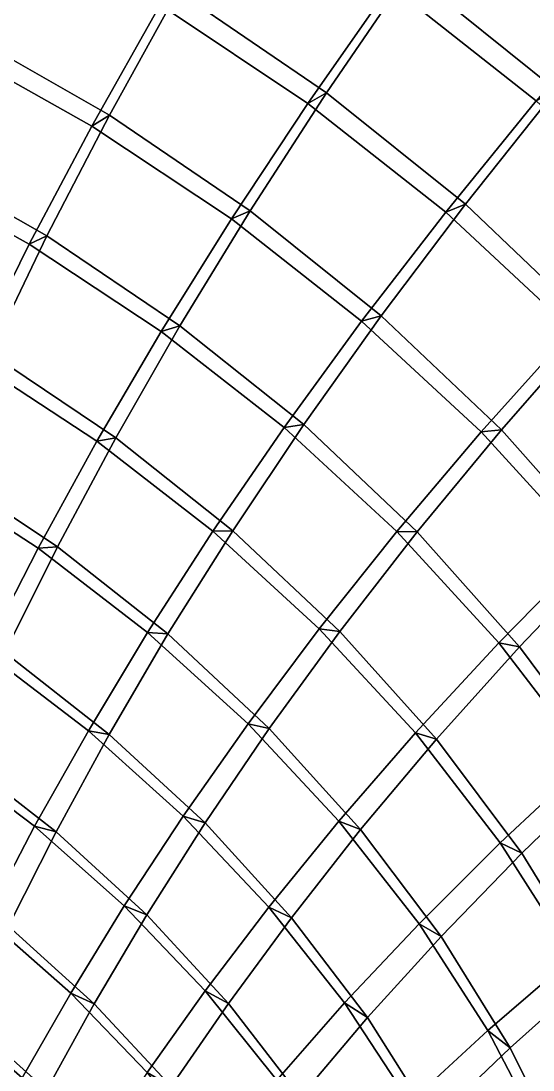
# Model space of a CAD drawing. Header units: metres. Extents: x -2184624 to 1125696, y -1900362 to 1900362.
# Drawn here: x 166681 to 378008, y 829668 to 1262434 of the extents above; entities that cross this region are included whole.
import ezdxf

# ---------------------------------------------------------------- set-up
doc = ezdxf.new("R2010")
doc.units = ezdxf.units.M

msp = doc.modelspace()

# ---------------------------------------------------------------- linework, layer by layer
for points in [[(326957.66, 1282731.5, 217369.72), (363630.8, 1333795.9, 193616.11), (427848.62, 1282122.1, 185681.22), (387589.3, 1233918.1, 207892.05)], [(231388.3, 1274677.2, 247982.6), (261964.55, 1327072.4, 226171.06), (326957.66, 1282731.5, 217369.72), (292834.3, 1232847.2, 237814.42)], [(319101.22, 1277095.5, 192301.62), (355578.8, 1326915.4, 168179.23), (419382.44, 1276426.6, 159831.25), (379341, 1229467.1, 182418.27)], [(224108.86, 1269137.2, 223638.31), (254598.61, 1320372.9, 201488.75), (319101.22, 1277095.5, 192301.62), (285086.7, 1228369, 213092.95)], [(141490.42, 1258766.9, 277407.88), (166164.23, 1312049.6, 257497.38), (231388.3, 1274677.2, 247982.6), (203200.6, 1223567.8, 266681.97)], [(134747.89, 1253364.1, 253730.86), (159429.11, 1305564.4, 233513.19), (224108.86, 1269137.2, 223638.31), (195936.4, 1219108.5, 242653.94)], [(319101.22, 1277095.5, 192301.62), (326957.66, 1282731.5, 217369.72), (292834.3, 1232847.2, 237814.42), (285086.7, 1228369, 213092.95)], [(285086.7, 1228369, 213092.95), (292834.3, 1232847.2, 237814.42), (326957.66, 1282731.5, 217369.72), (319101.22, 1277095.5, 192301.62)], [(292834.3, 1232847.2, 237814.42), (326957.66, 1282731.5, 217369.72), (387589.3, 1233918.1, 207892.05), (350083.53, 1186807.8, 226879.16)], [(319101.22, 1277095.5, 192301.62), (326957.66, 1282731.5, 217369.72), (387589.3, 1233918.1, 207892.05), (379341, 1229467.1, 182418.27)], [(379341, 1229467.1, 182418.27), (387589.3, 1233918.1, 207892.05), (326957.66, 1282731.5, 217369.72), (319101.22, 1277095.5, 192301.62)], [(285086.7, 1228369, 213092.95), (319101.22, 1277095.5, 192301.62), (379341, 1229467.1, 182418.27), (341957.78, 1183516, 201764.22)], [(224108.86, 1269137.2, 223638.31), (231388.3, 1274677.2, 247982.6), (203200.6, 1223567.8, 266681.97), (195936.4, 1219108.5, 242653.94)], [(195936.4, 1219108.5, 242653.94), (203200.6, 1223567.8, 266681.97), (231388.3, 1274677.2, 247982.6), (224108.86, 1269137.2, 223638.31)], [(203200.6, 1223567.8, 266681.97), (231388.3, 1274677.2, 247982.6), (292834.3, 1232847.2, 237814.42), (261286.44, 1184163.1, 255231.88)], [(224108.86, 1269137.2, 223638.31), (231388.3, 1274677.2, 247982.6), (292834.3, 1232847.2, 237814.42), (285086.7, 1228369, 213092.95)], [(285086.7, 1228369, 213092.95), (292834.3, 1232847.2, 237814.42), (231388.3, 1274677.2, 247982.6), (224108.86, 1269137.2, 223638.31)], [(195936.4, 1219108.5, 242653.94), (224108.86, 1269137.2, 223638.31), (285086.7, 1228369, 213092.95), (253569.25, 1180765.1, 230838.97)], [(119019.78, 1206877.8, 294373.78), (141490.42, 1258766.9, 277407.88), (203200.6, 1223567.8, 266681.97), (177390.47, 1173772.2, 282519.03)], [(134747.89, 1253364.1, 253730.86), (141490.42, 1258766.9, 277407.88), (203200.6, 1223567.8, 266681.97), (195936.4, 1219108.5, 242653.94)], [(195936.4, 1219108.5, 242653.94), (203200.6, 1223567.8, 266681.97), (141490.42, 1258766.9, 277407.88), (134747.89, 1253364.1, 253730.86)], [(112210.95, 1202485.8, 270982.97), (134747.89, 1253364.1, 253730.86), (195936.4, 1219108.5, 242653.94), (170076.6, 1170323.2, 258789.3)], [(379341, 1229467.1, 182418.27), (387589.3, 1233918.1, 207892.05), (350083.53, 1186807.8, 226879.16), (341957.78, 1183516, 201764.22)], [(341957.78, 1183516, 201764.22), (350083.53, 1186807.8, 226879.16), (387589.3, 1233918.1, 207892.05), (379341, 1229467.1, 182418.27)], [(350083.53, 1186807.8, 226879.16), (387589.3, 1233918.1, 207892.05), (443408.5, 1180917.6, 197606.88), (402707.66, 1136844.1, 215033.9)], [(285086.7, 1228369, 213092.95), (292834.3, 1232847.2, 237814.42), (261286.44, 1184163.1, 255231.88), (253569.25, 1180765.1, 230838.97)], [(253569.25, 1180765.1, 230838.97), (261286.44, 1184163.1, 255231.88), (292834.3, 1232847.2, 237814.42), (285086.7, 1228369, 213092.95)], [(261286.44, 1184163.1, 255231.88), (292834.3, 1232847.2, 237814.42), (350083.53, 1186807.8, 226879.16), (315351.38, 1140798.5, 242936.23)], [(285086.7, 1228369, 213092.95), (292834.3, 1232847.2, 237814.42), (350083.53, 1186807.8, 226879.16), (341957.78, 1183516, 201764.22)], [(341957.78, 1183516, 201764.22), (350083.53, 1186807.8, 226879.16), (292834.3, 1232847.2, 237814.42), (285086.7, 1228369, 213092.95)], [(341957.78, 1183516, 201764.22), (379341, 1229467.1, 182418.27), (434884.88, 1177782.6, 171708.16), (394310.03, 1134875.6, 189511.22)], [(253569.25, 1180765.1, 230838.97), (285086.7, 1228369, 213092.95), (341957.78, 1183516, 201764.22), (307262.44, 1138590, 218166.36)], [(195936.4, 1219108.5, 242653.94), (203200.6, 1223567.8, 266681.97), (177390.47, 1173772.2, 282519.03), (170076.6, 1170323.2, 258789.3)], [(170076.6, 1170323.2, 258789.3), (177390.47, 1173772.2, 282519.03), (203200.6, 1223567.8, 266681.97), (195936.4, 1219108.5, 242653.94)], [(177390.47, 1173772.2, 282519.03), (203200.6, 1223567.8, 266681.97), (261286.44, 1184163.1, 255231.88), (232297.69, 1136700, 269878.94)], [(195936.4, 1219108.5, 242653.94), (203200.6, 1223567.8, 266681.97), (261286.44, 1184163.1, 255231.88), (253569.25, 1180765.1, 230838.97)], [(253569.25, 1180765.1, 230838.97), (261286.44, 1184163.1, 255231.88), (203200.6, 1223567.8, 266681.97), (195936.4, 1219108.5, 242653.94)], [(170076.6, 1170323.2, 258789.3), (195936.4, 1219108.5, 242653.94), (253569.25, 1180765.1, 230838.97), (224540, 1134313.2, 245799.97)], [(98716.74, 1156412.2, 308619.44), (119019.78, 1206877.8, 294373.78), (177390.47, 1173772.2, 282519.03), (153916.67, 1125316.2, 295722.5)], [(112210.95, 1202485.8, 270982.97), (119019.78, 1206877.8, 294373.78), (177390.47, 1173772.2, 282519.03), (170076.6, 1170323.2, 258789.3)], [(170076.6, 1170323.2, 258789.3), (177390.47, 1173772.2, 282519.03), (119019.78, 1206877.8, 294373.78), (112210.95, 1202485.8, 270982.97)], [(91787.46, 1152967.5, 285497.5), (112210.95, 1202485.8, 270982.97), (170076.6, 1170323.2, 258789.3), (146493.89, 1122815.2, 272276.3)], [(341957.78, 1183516, 201764.22), (350083.53, 1186807.8, 226879.16), (315351.38, 1140798.5, 242936.23), (307262.44, 1138590, 218166.36)], [(307262.44, 1138590, 218166.36), (315351.38, 1140798.5, 242936.23), (350083.53, 1186807.8, 226879.16), (341957.78, 1183516, 201764.22)], [(315351.38, 1140798.5, 242936.23), (350083.53, 1186807.8, 226879.16), (402707.66, 1136844.1, 215033.9), (364991.94, 1093756.8, 229643.58)], [(341957.78, 1183516, 201764.22), (350083.53, 1186807.8, 226879.16), (402707.66, 1136844.1, 215033.9), (394310.03, 1134875.6, 189511.22)], [(394310.03, 1134875.6, 189511.22), (402707.66, 1136844.1, 215033.9), (350083.53, 1186807.8, 226879.16), (341957.78, 1183516, 201764.22)], [(253569.25, 1180765.1, 230838.97), (261286.44, 1184163.1, 255231.88), (232297.69, 1136700, 269878.94), (224540, 1134313.2, 245799.97)], [(224540, 1134313.2, 245799.97), (232297.69, 1136700, 269878.94), (261286.44, 1184163.1, 255231.88), (253569.25, 1180765.1, 230838.97)], [(232297.69, 1136700, 269878.94), (261286.44, 1184163.1, 255231.88), (315351.38, 1140798.5, 242936.23), (283367.7, 1095903.8, 256326.55)], [(253569.25, 1180765.1, 230838.97), (261286.44, 1184163.1, 255231.88), (315351.38, 1140798.5, 242936.23), (307262.44, 1138590, 218166.36)], [(307262.44, 1138590, 218166.36), (315351.38, 1140798.5, 242936.23), (261286.44, 1184163.1, 255231.88), (253569.25, 1180765.1, 230838.97)], [(307262.44, 1138590, 218166.36), (341957.78, 1183516, 201764.22), (394310.03, 1134875.6, 189511.22), (356626.94, 1092878.5, 204488.02)], [(224540, 1134313.2, 245799.97), (253569.25, 1180765.1, 230838.97), (307262.44, 1138590, 218166.36), (275238.56, 1094709.8, 231890.86)], [(170076.6, 1170323.2, 258789.3), (177390.47, 1173772.2, 282519.03), (153916.67, 1125316.2, 295722.5), (146493.89, 1122815.2, 272276.3)], [(146493.89, 1122815.2, 272276.3), (153916.67, 1125316.2, 295722.5), (177390.47, 1173772.2, 282519.03), (170076.6, 1170323.2, 258789.3)], [(153916.67, 1125316.2, 295722.5), (177390.47, 1173772.2, 282519.03), (232297.69, 1136700, 269878.94), (205817.25, 1090481.1, 281988.22)], [(170076.6, 1170323.2, 258789.3), (177390.47, 1173772.2, 282519.03), (232297.69, 1136700, 269878.94), (224540, 1134313.2, 245799.97)], [(224540, 1134313.2, 245799.97), (232297.69, 1136700, 269878.94), (177390.47, 1173772.2, 282519.03), (170076.6, 1170323.2, 258789.3)], [(146493.89, 1122815.2, 272276.3), (170076.6, 1170323.2, 258789.3), (224540, 1134313.2, 245799.97), (197954.75, 1089043.6, 258211.4)], [(307262.44, 1138590, 218166.36), (315351.38, 1140798.5, 242936.23), (283367.7, 1095903.8, 256326.55), (275238.56, 1094709.8, 231890.86)], [(275238.56, 1094709.8, 231890.86), (283367.7, 1095903.8, 256326.55), (315351.38, 1140798.5, 242936.23), (307262.44, 1138590, 218166.36)], [(275238.56, 1094709.8, 231890.86), (307262.44, 1138590, 218166.36), (356626.94, 1092878.5, 204488.02), (321805.28, 1051805.8, 216910.83)], [(283367.7, 1095903.8, 256326.55), (315351.38, 1140798.5, 242936.23), (364991.94, 1093756.8, 229643.58), (330221.03, 1051663.2, 241706.02)], [(307262.44, 1138590, 218166.36), (315351.38, 1140798.5, 242936.23), (364991.94, 1093756.8, 229643.58), (356626.94, 1092878.5, 204488.02)], [(356626.94, 1092878.5, 204488.02), (364991.94, 1093756.8, 229643.58), (315351.38, 1140798.5, 242936.23), (307262.44, 1138590, 218166.36)], [(224540, 1134313.2, 245799.97), (232297.69, 1136700, 269878.94), (205817.25, 1090481.1, 281988.22), (197954.75, 1089043.6, 258211.4)], [(197954.75, 1089043.6, 258211.4), (205817.25, 1090481.1, 281988.22), (232297.69, 1136700, 269878.94), (224540, 1134313.2, 245799.97)], [(197954.75, 1089043.6, 258211.4), (224540, 1134313.2, 245799.97), (275238.56, 1094709.8, 231890.86), (245829.44, 1051902.9, 243176.9)], [(205817.25, 1090481.1, 281988.22), (232297.69, 1136700, 269878.94), (283367.7, 1095903.8, 256326.55), (254068.22, 1052144.9, 267286.9)], [(224540, 1134313.2, 245799.97), (232297.69, 1136700, 269878.94), (283367.7, 1095903.8, 256326.55), (275238.56, 1094709.8, 231890.86)], [(275238.56, 1094709.8, 231890.86), (283367.7, 1095903.8, 256326.55), (232297.69, 1136700, 269878.94), (224540, 1134313.2, 245799.97)], [(394310.03, 1134875.6, 189511.22), (402707.66, 1136844.1, 215033.9), (364991.94, 1093756.8, 229643.58), (356626.94, 1092878.5, 204488.02)], [(356626.94, 1092878.5, 204488.02), (364991.94, 1093756.8, 229643.58), (402707.66, 1136844.1, 215033.9), (394310.03, 1134875.6, 189511.22)], [(356626.94, 1092878.5, 204488.02), (394310.03, 1134875.6, 189511.22), (441719.28, 1082789.8, 176156.6), (401263.44, 1043973.4, 189620.78)], [(364991.94, 1093756.8, 229643.58), (402707.66, 1136844.1, 215033.9), (450263.6, 1083284.2, 202097.31), (409792.3, 1043364.9, 215165)], [(132709.52, 1078223.5, 306501.56), (153916.67, 1125316.2, 295722.5), (205817.25, 1090481.1, 281988.22), (181765.08, 1045529.5, 291770.75)], [(146493.89, 1122815.2, 272276.3), (153916.67, 1125316.2, 295722.5), (205817.25, 1090481.1, 281988.22), (197954.75, 1089043.6, 258211.4)], [(197954.75, 1089043.6, 258211.4), (205817.25, 1090481.1, 281988.22), (153916.67, 1125316.2, 295722.5), (146493.89, 1122815.2, 272276.3)], [(125123.47, 1076614.2, 283327.06), (146493.89, 1122815.2, 272276.3), (197954.75, 1089043.6, 258211.4), (173739.2, 1044985.4, 268286.8)], [(275238.56, 1094709.8, 231890.86), (283367.7, 1095903.8, 256326.55), (254068.22, 1052144.9, 267286.9), (245829.44, 1051902.9, 243176.9)], [(245829.44, 1051902.9, 243176.9), (254068.22, 1052144.9, 267286.9), (283367.7, 1095903.8, 256326.55), (275238.56, 1094709.8, 231890.86)], [(254068.22, 1052144.9, 267286.9), (283367.7, 1095903.8, 256326.55), (330221.03, 1051663.2, 241706.02), (298315.94, 1010583.2, 251460.38)], [(275238.56, 1094709.8, 231890.86), (283367.7, 1095903.8, 256326.55), (330221.03, 1051663.2, 241706.02), (321805.28, 1051805.8, 216910.83)], [(321805.28, 1051805.8, 216910.83), (330221.03, 1051663.2, 241706.02), (283367.7, 1095903.8, 256326.55), (275238.56, 1094709.8, 231890.86)], [(245829.44, 1051902.9, 243176.9), (275238.56, 1094709.8, 231890.86), (321805.28, 1051805.8, 216910.83), (289775, 1011682.44, 227020.62)], [(356626.94, 1092878.5, 204488.02), (364991.94, 1093756.8, 229643.58), (330221.03, 1051663.2, 241706.02), (321805.28, 1051805.8, 216910.83)], [(321805.28, 1051805.8, 216910.83), (330221.03, 1051663.2, 241706.02), (364991.94, 1093756.8, 229643.58), (356626.94, 1092878.5, 204488.02)], [(321805.28, 1051805.8, 216910.83), (356626.94, 1092878.5, 204488.02), (401263.44, 1043973.4, 189620.78), (363870.06, 1005941.44, 200674.4)], [(330221.03, 1051663.2, 241706.02), (364991.94, 1093756.8, 229643.58), (409792.3, 1043364.9, 215165), (372473.3, 1004301.94, 225824.34)], [(356626.94, 1092878.5, 204488.02), (364991.94, 1093756.8, 229643.58), (409792.3, 1043364.9, 215165), (401263.44, 1043973.4, 189620.78)], [(401263.44, 1043973.4, 189620.78), (409792.3, 1043364.9, 215165), (364991.94, 1093756.8, 229643.58), (356626.94, 1092878.5, 204488.02)], [(197954.75, 1089043.6, 258211.4), (205817.25, 1090481.1, 281988.22), (181765.08, 1045529.5, 291770.75), (173739.2, 1044985.4, 268286.8)], [(173739.2, 1044985.4, 268286.8), (181765.08, 1045529.5, 291770.75), (205817.25, 1090481.1, 281988.22), (197954.75, 1089043.6, 258211.4)], [(173739.2, 1044985.4, 268286.8), (197954.75, 1089043.6, 258211.4), (245829.44, 1051902.9, 243176.9), (218948.78, 1010199.06, 252238.44)], [(181765.08, 1045529.5, 291770.75), (205817.25, 1090481.1, 281988.22), (254068.22, 1052144.9, 267286.9), (227359.88, 1009545.8, 276029.25)], [(197954.75, 1089043.6, 258211.4), (205817.25, 1090481.1, 281988.22), (254068.22, 1052144.9, 267286.9), (245829.44, 1051902.9, 243176.9)], [(245829.44, 1051902.9, 243176.9), (254068.22, 1052144.9, 267286.9), (205817.25, 1090481.1, 281988.22), (197954.75, 1089043.6, 258211.4)], [(113677.65, 1032513.3, 315047.88), (132709.52, 1078223.5, 306501.56), (181765.08, 1045529.5, 291770.75), (160038.44, 1001867.56, 299418.53)], [(125123.47, 1076614.2, 283327.06), (132709.52, 1078223.5, 306501.56), (181765.08, 1045529.5, 291770.75), (173739.2, 1044985.4, 268286.8)], [(173739.2, 1044985.4, 268286.8), (181765.08, 1045529.5, 291770.75), (132709.52, 1078223.5, 306501.56), (125123.47, 1076614.2, 283327.06)], [(105878.32, 1031745.8, 292135.75), (125123.47, 1076614.2, 283327.06), (173739.2, 1044985.4, 268286.8), (151795.66, 1002166.06, 276220.47)], [(245829.44, 1051902.9, 243176.9), (254068.22, 1052144.9, 267286.9), (227359.88, 1009545.8, 276029.25), (218948.78, 1010199.06, 252238.44)], [(218948.78, 1010199.06, 252238.44), (227359.88, 1009545.8, 276029.25), (254068.22, 1052144.9, 267286.9), (245829.44, 1051902.9, 243176.9)], [(218948.78, 1010199.06, 252238.44), (245829.44, 1051902.9, 243176.9), (289775, 1011682.44, 227020.62), (260432.86, 972541, 235031.45)], [(227359.88, 1009545.8, 276029.25), (254068.22, 1052144.9, 267286.9), (298315.94, 1010583.2, 251460.38), (269165.6, 970543.75, 259119.3)], [(245829.44, 1051902.9, 243176.9), (254068.22, 1052144.9, 267286.9), (298315.94, 1010583.2, 251460.38), (289775, 1011682.44, 227020.62)], [(289775, 1011682.44, 227020.62), (298315.94, 1010583.2, 251460.38), (254068.22, 1052144.9, 267286.9), (245829.44, 1051902.9, 243176.9)], [(321805.28, 1051805.8, 216910.83), (330221.03, 1051663.2, 241706.02), (298315.94, 1010583.2, 251460.38), (289775, 1011682.44, 227020.62)], [(289775, 1011682.44, 227020.62), (321805.28, 1051805.8, 216910.83), (363870.06, 1005941.44, 200674.4), (329448.47, 968719.75, 209559.19)], [(289775, 1011682.44, 227020.62), (298315.94, 1010583.2, 251460.38), (330221.03, 1051663.2, 241706.02), (321805.28, 1051805.8, 216910.83)], [(298315.94, 1010583.2, 251460.38), (330221.03, 1051663.2, 241706.02), (372473.3, 1004301.94, 225824.34), (338205.53, 966116.4, 234316.1)], [(321805.28, 1051805.8, 216910.83), (330221.03, 1051663.2, 241706.02), (372473.3, 1004301.94, 225824.34), (363870.06, 1005941.44, 200674.4)], [(363870.06, 1005941.44, 200674.4), (372473.3, 1004301.94, 225824.34), (330221.03, 1051663.2, 241706.02), (321805.28, 1051805.8, 216910.83)], [(173739.2, 1044985.4, 268286.8), (181765.08, 1045529.5, 291770.75), (160038.44, 1001867.56, 299418.53), (151795.66, 1002166.06, 276220.47)], [(151795.66, 1002166.06, 276220.47), (160038.44, 1001867.56, 299418.53), (181765.08, 1045529.5, 291770.75), (173739.2, 1044985.4, 268286.8)], [(151795.66, 1002166.06, 276220.47), (173739.2, 1044985.4, 268286.8), (218948.78, 1010199.06, 252238.44), (194485.67, 969629.75, 259269.11)], [(160038.44, 1001867.56, 299418.53), (181765.08, 1045529.5, 291770.75), (227359.88, 1009545.8, 276029.25), (203125.8, 968133.25, 282745.25)], [(173739.2, 1044985.4, 268286.8), (181765.08, 1045529.5, 291770.75), (227359.88, 1009545.8, 276029.25), (218948.78, 1010199.06, 252238.44)], [(218948.78, 1010199.06, 252238.44), (227359.88, 1009545.8, 276029.25), (181765.08, 1045529.5, 291770.75), (173739.2, 1044985.4, 268286.8)], [(401263.44, 1043973.4, 189620.78), (409792.3, 1043364.9, 215165), (372473.3, 1004301.94, 225824.34), (363870.06, 1005941.44, 200674.4)], [(363870.06, 1005941.44, 200674.4), (401263.44, 1043973.4, 189620.78), (440764.88, 992273.9, 173337), (401057.66, 957516.4, 182955.89)], [(363870.06, 1005941.44, 200674.4), (372473.3, 1004301.94, 225824.34), (409792.3, 1043364.9, 215165), (401263.44, 1043973.4, 189620.78)], [(372473.3, 1004301.94, 225824.34), (409792.3, 1043364.9, 215165), (449326.38, 990002.5, 199263.16), (409733.28, 954199, 208444.02)], [(218948.78, 1010199.06, 252238.44), (227359.88, 1009545.8, 276029.25), (203125.8, 968133.25, 282745.25), (194485.67, 969629.75, 259269.11)], [(194485.67, 969629.75, 259269.11), (218948.78, 1010199.06, 252238.44), (260432.86, 972541, 235031.45), (233652.69, 934417.3, 241135.7)], [(194485.67, 969629.75, 259269.11), (203125.8, 968133.25, 282745.25), (227359.88, 1009545.8, 276029.25), (218948.78, 1010199.06, 252238.44)], [(203125.8, 968133.25, 282745.25), (227359.88, 1009545.8, 276029.25), (269165.6, 970543.75, 259119.3), (242636.88, 931576.44, 264873.75)], [(218948.78, 1010199.06, 252238.44), (227359.88, 1009545.8, 276029.25), (269165.6, 970543.75, 259119.3), (260432.86, 972541, 235031.45)], [(260432.86, 972541, 235031.45), (269165.6, 970543.75, 259119.3), (227359.88, 1009545.8, 276029.25), (218948.78, 1010199.06, 252238.44)], [(289775, 1011682.44, 227020.62), (298315.94, 1010583.2, 251460.38), (269165.6, 970543.75, 259119.3), (260432.86, 972541, 235031.45)], [(260432.86, 972541, 235031.45), (289775, 1011682.44, 227020.62), (329448.47, 968719.75, 209559.19), (297875.88, 932344.3, 216487.98)], [(260432.86, 972541, 235031.45), (269165.6, 970543.75, 259119.3), (298315.94, 1010583.2, 251460.38), (289775, 1011682.44, 227020.62)], [(269165.6, 970543.75, 259119.3), (298315.94, 1010583.2, 251460.38), (338205.53, 966116.4, 234316.1), (306857, 928839.3, 240852.36)], [(289775, 1011682.44, 227020.62), (298315.94, 1010583.2, 251460.38), (338205.53, 966116.4, 234316.1), (329448.47, 968719.75, 209559.19)], [(329448.47, 968719.75, 209559.19), (338205.53, 966116.4, 234316.1), (298315.94, 1010583.2, 251460.38), (289775, 1011682.44, 227020.62)], [(363870.06, 1005941.44, 200674.4), (372473.3, 1004301.94, 225824.34), (338205.53, 966116.4, 234316.1), (329448.47, 968719.75, 209559.19)], [(329448.47, 968719.75, 209559.19), (363870.06, 1005941.44, 200674.4), (401057.66, 957516.4, 182955.89), (364507.72, 923411, 190573.27)], [(329448.47, 968719.75, 209559.19), (338205.53, 966116.4, 234316.1), (372473.3, 1004301.94, 225824.34), (363870.06, 1005941.44, 200674.4)], [(338205.53, 966116.4, 234316.1), (372473.3, 1004301.94, 225824.34), (409733.28, 954199, 208444.02), (373381.78, 919119.9, 215620.86)], [(363870.06, 1005941.44, 200674.4), (372473.3, 1004301.94, 225824.34), (409733.28, 954199, 208444.02), (401057.66, 957516.4, 182955.89)], [(401057.66, 957516.4, 182955.89), (409733.28, 954199, 208444.02), (372473.3, 1004301.94, 225824.34), (363870.06, 1005941.44, 200674.4)], [(132008.03, 960610.8, 282189.97), (151795.66, 1002166.06, 276220.47), (194485.67, 969629.75, 259269.11), (172311.64, 930223.9, 264445.25)], [(140516.78, 959515.8, 305107.03), (160038.44, 1001867.56, 299418.53), (203125.8, 968133.25, 282745.25), (181232.36, 927931.75, 287609.56)], [(151795.66, 1002166.06, 276220.47), (160038.44, 1001867.56, 299418.53), (203125.8, 968133.25, 282745.25), (194485.67, 969629.75, 259269.11)], [(194485.67, 969629.75, 259269.11), (203125.8, 968133.25, 282745.25), (160038.44, 1001867.56, 299418.53), (151795.66, 1002166.06, 276220.47)], [(194485.67, 969629.75, 259269.11), (203125.8, 968133.25, 282745.25), (181232.36, 927931.75, 287609.56), (172311.64, 930223.9, 264445.25)], [(172311.64, 930223.9, 264445.25), (194485.67, 969629.75, 259269.11), (233652.69, 934417.3, 241135.7), (209291.06, 897346.5, 245506.97)], [(172311.64, 930223.9, 264445.25), (181232.36, 927931.75, 287609.56), (203125.8, 968133.25, 282745.25), (194485.67, 969629.75, 259269.11)], [(194485.67, 969629.75, 259269.11), (203125.8, 968133.25, 282745.25), (242636.88, 931576.44, 264873.75), (233652.69, 934417.3, 241135.7)], [(233652.69, 934417.3, 241135.7), (242636.88, 931576.44, 264873.75), (203125.8, 968133.25, 282745.25), (194485.67, 969629.75, 259269.11)], [(260432.86, 972541, 235031.45), (269165.6, 970543.75, 259119.3), (242636.88, 931576.44, 264873.75), (233652.69, 934417.3, 241135.7)], [(233652.69, 934417.3, 241135.7), (260432.86, 972541, 235031.45), (297875.88, 932344.3, 216487.98), (269007.22, 896857.56, 221649.64)], [(233652.69, 934417.3, 241135.7), (242636.88, 931576.44, 264873.75), (269165.6, 970543.75, 259119.3), (260432.86, 972541, 235031.45)], [(242636.88, 931576.44, 264873.75), (269165.6, 970543.75, 259119.3), (306857, 928839.3, 240852.36), (278274.47, 892509.3, 245621.27)], [(260432.86, 972541, 235031.45), (269165.6, 970543.75, 259119.3), (306857, 928839.3, 240852.36), (297875.88, 932344.3, 216487.98)], [(297875.88, 932344.3, 216487.98), (306857, 928839.3, 240852.36), (269165.6, 970543.75, 259119.3), (260432.86, 972541, 235031.45)], [(181232.36, 927931.75, 287609.56), (203125.8, 968133.25, 282745.25), (242636.88, 931576.44, 264873.75), (218580.22, 893712.5, 268896.03)], [(329448.47, 968719.75, 209559.19), (338205.53, 966116.4, 234316.1), (306857, 928839.3, 240852.36), (297875.88, 932344.3, 216487.98)], [(297875.88, 932344.3, 216487.98), (329448.47, 968719.75, 209559.19), (364507.72, 923411, 190573.27), (330967.75, 890000.8, 196398.16)], [(297875.88, 932344.3, 216487.98), (306857, 928839.3, 240852.36), (338205.53, 966116.4, 234316.1), (329448.47, 968719.75, 209559.19)], [(306857, 928839.3, 240852.36), (338205.53, 966116.4, 234316.1), (373381.78, 919119.9, 215620.86), (340113.62, 884804.2, 221002.94)], [(329448.47, 968719.75, 209559.19), (338205.53, 966116.4, 234316.1), (373381.78, 919119.9, 215620.86), (364507.72, 923411, 190573.27)], [(364507.72, 923411, 190573.27), (373381.78, 919119.9, 215620.86), (338205.53, 966116.4, 234316.1), (329448.47, 968719.75, 209559.19)], [(114247.34, 920340.1, 286358.6), (132008.03, 960610.8, 282189.97), (172311.64, 930223.9, 264445.25), (152285.5, 892007.8, 267928.22)], [(123067.17, 918490.9, 308997.53), (140516.78, 959515.8, 305107.03), (181232.36, 927931.75, 287609.56), (161533.66, 888964.3, 290781.84)], [(132008.03, 960610.8, 282189.97), (140516.78, 959515.8, 305107.03), (181232.36, 927931.75, 287609.56), (172311.64, 930223.9, 264445.25)], [(172311.64, 930223.9, 264445.25), (181232.36, 927931.75, 287609.56), (140516.78, 959515.8, 305107.03), (132008.03, 960610.8, 282189.97)], [(401057.66, 957516.4, 182955.89), (409733.28, 954199, 208444.02), (373381.78, 919119.9, 215620.86), (364507.72, 923411, 190573.27)], [(364507.72, 923411, 190573.27), (401057.66, 957516.4, 182955.89), (432990.7, 907003.75, 163481.31), (394616.6, 876226.06, 169802.36)], [(364507.72, 923411, 190573.27), (373381.78, 919119.9, 215620.86), (409733.28, 954199, 208444.02), (401057.66, 957516.4, 182955.89)], [(373381.78, 919119.9, 215620.86), (409733.28, 954199, 208444.02), (441605.8, 901802.4, 189272.69), (403494.28, 870038.94, 195093.52)], [(233652.69, 934417.3, 241135.7), (242636.88, 931576.44, 264873.75), (218580.22, 893712.5, 268896.03), (209291.06, 897346.5, 245506.97)], [(209291.06, 897346.5, 245506.97), (233652.69, 934417.3, 241135.7), (269007.22, 896857.56, 221649.64), (242681.73, 862300.44, 225214.53)], [(209291.06, 897346.5, 245506.97), (218580.22, 893712.5, 268896.03), (242636.88, 931576.44, 264873.75), (233652.69, 934417.3, 241135.7)], [(218580.22, 893712.5, 268896.03), (242636.88, 931576.44, 264873.75), (278274.47, 892509.3, 245621.27), (252290.02, 857163.56, 248792.5)], [(233652.69, 934417.3, 241135.7), (242636.88, 931576.44, 264873.75), (278274.47, 892509.3, 245621.27), (269007.22, 896857.56, 221649.64)], [(269007.22, 896857.56, 221649.64), (278274.47, 892509.3, 245621.27), (242636.88, 931576.44, 264873.75), (233652.69, 934417.3, 241135.7)], [(297875.88, 932344.3, 216487.98), (306857, 928839.3, 240852.36), (278274.47, 892509.3, 245621.27), (269007.22, 896857.56, 221649.64)], [(269007.22, 896857.56, 221649.64), (297875.88, 932344.3, 216487.98), (330967.75, 890000.8, 196398.16), (300269.66, 857334.2, 200614.23)], [(269007.22, 896857.56, 221649.64), (278274.47, 892509.3, 245621.27), (306857, 928839.3, 240852.36), (297875.88, 932344.3, 216487.98)], [(297875.88, 932344.3, 216487.98), (306857, 928839.3, 240852.36), (340113.62, 884804.2, 221002.94), (330967.75, 890000.8, 196398.16)], [(330967.75, 890000.8, 196398.16), (340113.62, 884804.2, 221002.94), (306857, 928839.3, 240852.36), (297875.88, 932344.3, 216487.98)], [(172311.64, 930223.9, 264445.25), (181232.36, 927931.75, 287609.56), (161533.66, 888964.3, 290781.84), (152285.5, 892007.8, 267928.22)], [(152285.5, 892007.8, 267928.22), (172311.64, 930223.9, 264445.25), (209291.06, 897346.5, 245506.97), (187193.25, 861360.3, 248304.06)], [(152285.5, 892007.8, 267928.22), (161533.66, 888964.3, 290781.84), (181232.36, 927931.75, 287609.56), (172311.64, 930223.9, 264445.25)], [(161533.66, 888964.3, 290781.84), (181232.36, 927931.75, 287609.56), (218580.22, 893712.5, 268896.03), (196835.47, 856980.2, 271343.7)], [(172311.64, 930223.9, 264445.25), (181232.36, 927931.75, 287609.56), (218580.22, 893712.5, 268896.03), (209291.06, 897346.5, 245506.97)], [(209291.06, 897346.5, 245506.97), (218580.22, 893712.5, 268896.03), (181232.36, 927931.75, 287609.56), (172311.64, 930223.9, 264445.25)], [(278274.47, 892509.3, 245621.27), (306857, 928839.3, 240852.36), (340113.62, 884804.2, 221002.94), (309751.16, 851296.2, 224774.02)], [(364507.72, 923411, 190573.27), (373381.78, 919119.9, 215620.86), (340113.62, 884804.2, 221002.94), (330967.75, 890000.8, 196398.16)], [(330967.75, 890000.8, 196398.16), (364507.72, 923411, 190573.27), (394616.6, 876226.06, 169802.36), (359410.7, 845971.94, 174518.77)], [(330967.75, 890000.8, 196398.16), (340113.62, 884804.2, 221002.94), (373381.78, 919119.9, 215620.86), (364507.72, 923411, 190573.27)], [(364507.72, 923411, 190573.27), (373381.78, 919119.9, 215620.86), (403494.28, 870038.94, 195093.52), (394616.6, 876226.06, 169802.36)], [(394616.6, 876226.06, 169802.36), (403494.28, 870038.94, 195093.52), (373381.78, 919119.9, 215620.86), (364507.72, 923411, 190573.27)], [(340113.62, 884804.2, 221002.94), (373381.78, 919119.9, 215620.86), (403494.28, 870038.94, 195093.52), (368626.8, 838875.7, 199305.14)], [(209291.06, 897346.5, 245506.97), (218580.22, 893712.5, 268896.03), (196835.47, 856980.2, 271343.7), (187193.25, 861360.3, 248304.06)], [(187193.25, 861360.3, 248304.06), (209291.06, 897346.5, 245506.97), (242681.73, 862300.44, 225214.53), (218729.4, 828711.9, 227336.9)], [(187193.25, 861360.3, 248304.06), (196835.47, 856980.2, 271343.7), (218580.22, 893712.5, 268896.03), (209291.06, 897346.5, 245506.97)], [(209291.06, 897346.5, 245506.97), (218580.22, 893712.5, 268896.03), (252290.02, 857163.56, 248792.5), (242681.73, 862300.44, 225214.53)], [(242681.73, 862300.44, 225214.53), (252290.02, 857163.56, 248792.5), (218580.22, 893712.5, 268896.03), (209291.06, 897346.5, 245506.97)], [(269007.22, 896857.56, 221649.64), (278274.47, 892509.3, 245621.27), (252290.02, 857163.56, 248792.5), (242681.73, 862300.44, 225214.53)], [(242681.73, 862300.44, 225214.53), (269007.22, 896857.56, 221649.64), (300269.66, 857334.2, 200614.23), (272232.2, 825461.6, 203386)], [(242681.73, 862300.44, 225214.53), (252290.02, 857163.56, 248792.5), (278274.47, 892509.3, 245621.27), (269007.22, 896857.56, 221649.64)], [(269007.22, 896857.56, 221649.64), (278274.47, 892509.3, 245621.27), (309751.16, 851296.2, 224774.02), (300269.66, 857334.2, 200614.23)], [(300269.66, 857334.2, 200614.23), (309751.16, 851296.2, 224774.02), (278274.47, 892509.3, 245621.27), (269007.22, 896857.56, 221649.64)], [(134257.88, 855001.5, 269866.75), (152285.5, 892007.8, 267928.22), (187193.25, 861360.3, 248304.06), (167197.86, 826484.56, 249672.64)], [(152285.5, 892007.8, 267928.22), (161533.66, 888964.3, 290781.84), (196835.47, 856980.2, 271343.7), (187193.25, 861360.3, 248304.06)], [(187193.25, 861360.3, 248304.06), (196835.47, 856980.2, 271343.7), (161533.66, 888964.3, 290781.84), (152285.5, 892007.8, 267928.22)], [(196835.47, 856980.2, 271343.7), (218580.22, 893712.5, 268896.03), (252290.02, 857163.56, 248792.5), (228727.31, 822837.6, 250519.56)], [(252290.02, 857163.56, 248792.5), (278274.47, 892509.3, 245621.27), (309751.16, 851296.2, 224774.02), (282104.75, 818642.75, 227098.66)], [(143876.25, 851247.5, 292409.25), (161533.66, 888964.3, 290781.84), (196835.47, 856980.2, 271343.7), (177236.36, 821402.3, 272361.2)], [(330967.75, 890000.8, 196398.16), (340113.62, 884804.2, 221002.94), (309751.16, 851296.2, 224774.02), (300269.66, 857334.2, 200614.23)], [(300269.66, 857334.2, 200614.23), (330967.75, 890000.8, 196398.16), (359410.7, 845971.94, 174518.77), (327177.62, 816300.56, 177805.94)], [(300269.66, 857334.2, 200614.23), (309751.16, 851296.2, 224774.02), (340113.62, 884804.2, 221002.94), (330967.75, 890000.8, 196398.16)], [(330967.75, 890000.8, 196398.16), (340113.62, 884804.2, 221002.94), (368626.8, 838875.7, 199305.14), (359410.7, 845971.94, 174518.77)], [(359410.7, 845971.94, 174518.77), (368626.8, 838875.7, 199305.14), (340113.62, 884804.2, 221002.94), (330967.75, 890000.8, 196398.16)], [(309751.16, 851296.2, 224774.02), (340113.62, 884804.2, 221002.94), (368626.8, 838875.7, 199305.14), (336796.7, 808367.8, 202084.16)], [(394616.6, 876226.06, 169802.36), (403494.28, 870038.94, 195093.52), (368626.8, 838875.7, 199305.14), (359410.7, 845971.94, 174518.77)], [(359410.7, 845971.94, 174518.77), (394616.6, 876226.06, 169802.36), (419454.47, 827726.5, 146941.19), (382931.25, 800808.5, 150572.45)], [(359410.7, 845971.94, 174518.77), (368626.8, 838875.7, 199305.14), (403494.28, 870038.94, 195093.52), (394616.6, 876226.06, 169802.36)], [(368626.8, 838875.7, 199305.14), (403494.28, 870038.94, 195093.52), (428207.66, 819406, 172398.19), (392112.3, 791577.6, 175449.02)], [(187193.25, 861360.3, 248304.06), (196835.47, 856980.2, 271343.7), (177236.36, 821402.3, 272361.2), (167197.86, 826484.56, 249672.64)], [(167197.86, 826484.56, 249672.64), (187193.25, 861360.3, 248304.06), (218729.4, 828711.9, 227336.9), (196975.05, 796123.6, 228158.36)], [(167197.86, 826484.56, 249672.64), (177236.36, 821402.3, 272361.2), (196835.47, 856980.2, 271343.7), (187193.25, 861360.3, 248304.06)], [(187193.25, 861360.3, 248304.06), (196835.47, 856980.2, 271343.7), (228727.31, 822837.6, 250519.56), (218729.4, 828711.9, 227336.9)], [(218729.4, 828711.9, 227336.9), (228727.31, 822837.6, 250519.56), (196835.47, 856980.2, 271343.7), (187193.25, 861360.3, 248304.06)], [(242681.73, 862300.44, 225214.53), (252290.02, 857163.56, 248792.5), (228727.31, 822837.6, 250519.56), (218729.4, 828711.9, 227336.9)], [(218729.4, 828711.9, 227336.9), (242681.73, 862300.44, 225214.53), (272232.2, 825461.6, 203386), (246667.86, 794428.25, 204861.42)], [(218729.4, 828711.9, 227336.9), (228727.31, 822837.6, 250519.56), (252290.02, 857163.56, 248792.5), (242681.73, 862300.44, 225214.53)], [(242681.73, 862300.44, 225214.53), (252290.02, 857163.56, 248792.5), (282104.75, 818642.75, 227098.66), (272232.2, 825461.6, 203386)], [(272232.2, 825461.6, 203386), (282104.75, 818642.75, 227098.66), (252290.02, 857163.56, 248792.5), (242681.73, 862300.44, 225214.53)], [(177236.36, 821402.3, 272361.2), (196835.47, 856980.2, 271343.7), (228727.31, 822837.6, 250519.56), (207405.39, 789560.5, 250943.27)], [(228727.31, 822837.6, 250519.56), (252290.02, 857163.56, 248792.5), (282104.75, 818642.75, 227098.66), (256979.45, 786885.9, 228124.67)], [(300269.66, 857334.2, 200614.23), (309751.16, 851296.2, 224774.02), (282104.75, 818642.75, 227098.66), (272232.2, 825461.6, 203386)], [(272232.2, 825461.6, 203386), (300269.66, 857334.2, 200614.23), (327177.62, 816300.56, 177805.94), (297711.53, 787270.25, 179819.39)], [(272232.2, 825461.6, 203386), (282104.75, 818642.75, 227098.66), (309751.16, 851296.2, 224774.02), (300269.66, 857334.2, 200614.23)], [(300269.66, 857334.2, 200614.23), (309751.16, 851296.2, 224774.02), (336796.7, 808367.8, 202084.16), (327177.62, 816300.56, 177805.94)], [(327177.62, 816300.56, 177805.94), (336796.7, 808367.8, 202084.16), (309751.16, 851296.2, 224774.02), (300269.66, 857334.2, 200614.23)], [(118075.44, 819218.25, 270399.4), (134257.88, 855001.5, 269866.75), (167197.86, 826484.56, 249672.64), (149140.53, 792738.25, 249747.83)], [(134257.88, 855001.5, 269866.75), (143876.25, 851247.5, 292409.25), (177236.36, 821402.3, 272361.2), (167197.86, 826484.56, 249672.64)], [(167197.86, 826484.56, 249672.64), (177236.36, 821402.3, 272361.2), (143876.25, 851247.5, 292409.25), (134257.88, 855001.5, 269866.75)], [(128103.16, 814792.1, 292628.6), (143876.25, 851247.5, 292409.25), (177236.36, 821402.3, 272361.2), (159614.25, 786995.5, 272082.34)], [(282104.75, 818642.75, 227098.66), (309751.16, 851296.2, 224774.02), (336796.7, 808367.8, 202084.16), (307788.28, 778569.75, 203586.92)], [(359410.7, 845971.94, 174518.77), (368626.8, 838875.7, 199305.14), (336796.7, 808367.8, 202084.16), (327177.62, 816300.56, 177805.94)], [(327177.62, 816300.56, 177805.94), (359410.7, 845971.94, 174518.77), (382931.25, 800808.5, 150572.45), (349497.2, 774290.3, 152977.16)], [(327177.62, 816300.56, 177805.94), (336796.7, 808367.8, 202084.16), (368626.8, 838875.7, 199305.14), (359410.7, 845971.94, 174518.77)], [(359410.7, 845971.94, 174518.77), (368626.8, 838875.7, 199305.14), (392112.3, 791577.6, 175449.02), (382931.25, 800808.5, 150572.45)], [(382931.25, 800808.5, 150572.45), (392112.3, 791577.6, 175449.02), (368626.8, 838875.7, 199305.14), (359410.7, 845971.94, 174518.77)], [(336796.7, 808367.8, 202084.16), (368626.8, 838875.7, 199305.14), (392112.3, 791577.6, 175449.02), (359169.8, 764233.06, 177269.94)]]:
    msp.add_3dface(points)

doc.saveas('drawing.dxf')
